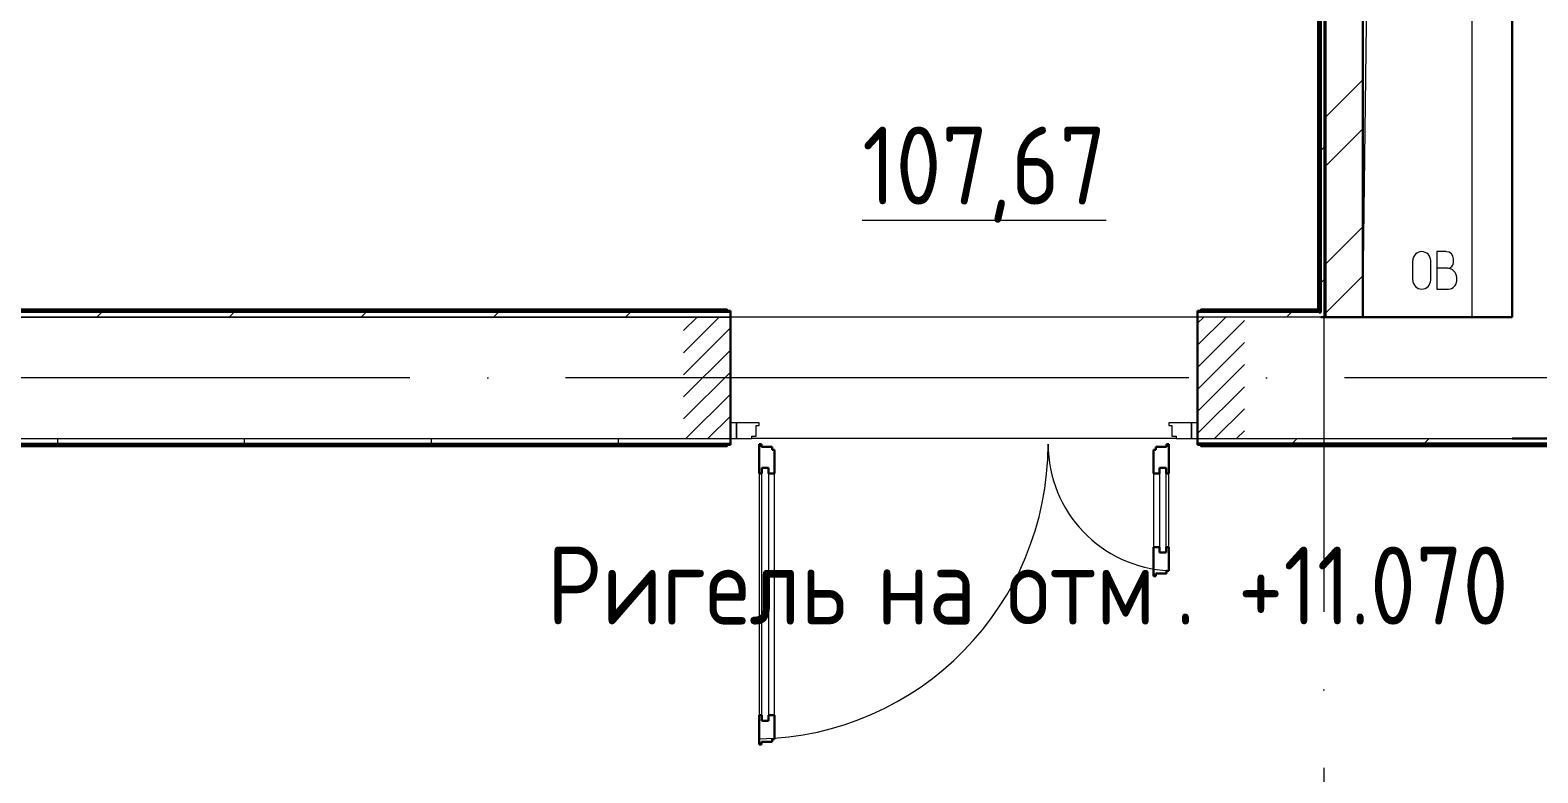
# Model space of a CAD drawing. Header units: millimetres. Extents: x -88595 to 880822, y -1054509 to -148035.
# Drawn here: x 422911 to 427750, y -275519 to -273136 of the extents above; entities that cross this region are included whole.
import ezdxf

# ---------------------------------------------------------------- set-up
doc = ezdxf.new("R2010")
doc.units = ezdxf.units.MM
doc.linetypes.add('ADSK_Линия сетки', pattern=[25, 20, -2.5, 0, -2.5])
doc.linetypes.add('ADSK_Штриховая_ш2 п1_5', pattern=[4.5, 3, -1.5])
for name, color, linetype, lineweight in [('Аннотация', 7, 'Continuous', 20), ('Двери', 7, 'Continuous', 9), ('Марки помещений', 7, 'Continuous', 20), ('Оборудование', 7, 'Continuous', 18), ('Ограждение', 7, 'Continuous', 9), ('Оси', 7, 'Continuous', 9), ('Перекрытие', 7, 'Continuous', 18), ('Стены внутренние', 7, 'Continuous', 18), ('Стены наружные', 7, 'Continuous', 18), ('Стены штриховка', 7, 'Continuous', 9)]:
    doc.layers.add(name, color=color, linetype=linetype, lineweight=lineweight)
doc.layers.add('Двери открывание', color=7, linetype='Continuous', lineweight=9, true_color=0xc0c0c0)
doc.styles.add('GOST Common_2', font='GOST_Common.ttf', dxfattribs={"width": 0.9, "height": 350})

# ---------------------------------------------------------------- blocks, each defined once
blk = doc.blocks.new('3 этаж')
at = {"layer": 'Двери', "lineweight": 18, "true_color": 0xff0000}
h = blk.add_hatch(dxfattribs=at)
h.set_pattern_fill('FP_3', color=1, angle=180, style=0, pattern_type=2)
h.set_pattern_definition([(225, (437913.9, 652173.86), (35.3553, -35.3553), [])])
h.paths.add_polyline_path([(438688.9, 651978.9), (438688.9, 652368.9), (438538.9, 652368.9), (438538.9, 651978.9)])
h.paths.add_polyline_path([(437038.9, 652368.9), (436888.9, 652368.9), (436888.9, 651978.9), (437038.9, 651978.9), (437038.9, 652260.8)])
at = {"lineweight": 18}
for p, q in [((439418.9, 658038.9), (439418.9, 652368.9)), ((439068.9, 652368.9), (439143.3, 657971.6)), ((439337.1, 652578.7), (439307.1, 652578.7)), ((439307.1, 652578.7), (439307.1, 652458.7)), ((439229.6, 652487.4), (439229.6, 652550)), ((439287, 652487.4), (439287, 652550)), ((439340.5, 652525.3), (439307.1, 652525.3)), ((439360.5, 652545.3), (439360.5, 652555.3)), ((439370.5, 652485.3), (439370.5, 652495.3)), ((439307.1, 652458.7), (439343.8, 652458.7))]:
    blk.add_line(p, q, dxfattribs=at)
for centre, radius, start, end in [((439258.3, 652550), 28.7, 0, 180), ((439337.1, 652555.3), 23.3, 0, 90), ((439340.5, 652545.3), 20, 270, 0), ((439340.5, 652495.3), 30, 0, 90), ((439258.3, 652487.4), 28.7, 180, 0), ((439343.8, 652485.3), 26.7, 270, 0)]:
    blk.add_arc(centre, radius, start, end, dxfattribs=at)
at = {"layer": 'Двери', "linetype": 'ADSK_Штриховая_ш2 п1_5'}
for p, q in [((437038.9, 652368.9), (436888.9, 652368.9)), ((437038.9, 651978.9), (437038.9, 652368.9)), ((438688.9, 652368.9), (438538.9, 652368.9)), ((438538.9, 652368.9), (438538.9, 651978.9)), ((436888.9, 651978.9), (437038.9, 651978.9)), ((438538.9, 651978.9), (438688.9, 651978.9))]:
    blk.add_line(p, q, dxfattribs=at)
at = {"layer": 'Двери'}
for p, q in [((437038.9, 652028.9), (437038.9, 651978.9)), ((437058.9, 652028.9), (437038.9, 652028.9)), ((437058.9, 651978.9), (437058.9, 652028.9)), ((437130.9, 652028.9), (437058.9, 652028.9)), ((437058.9, 652028.9), (437058.9, 651978.9)), ((437121.9, 651986.9), (437121.9, 652020.9)), ((437121.9, 652020.9), (437130.9, 652020.9)), ((437130.9, 652020.9), (437130.9, 652028.9)), ((438518.9, 652028.9), (438446.9, 652028.9)), ((438446.9, 652028.9), (438446.9, 652020.9)), ((438446.9, 652020.9), (438455.9, 652020.9)), ((438455.9, 652020.9), (438455.9, 651986.9)), ((438538.9, 652028.9), (438518.9, 652028.9)), ((438518.9, 652028.9), (438518.9, 651978.9)), ((438518.9, 651978.9), (438518.9, 652028.9)), ((438538.9, 651978.9), (438538.9, 652028.9)), ((437038.9, 651978.9), (437058.9, 651978.9)), ((437058.9, 651978.9), (437107.9, 651978.9)), ((437107.9, 651978.9), (437107.9, 651986.9)), ((437107.9, 651986.9), (437121.9, 651986.9)), ((438455.9, 651986.9), (438469.9, 651986.9)), ((438469.9, 651986.9), (438469.9, 651978.9)), ((438469.9, 651978.9), (438518.9, 651978.9)), ((438518.9, 651978.9), (438538.9, 651978.9)), ((437130.9, 651866.9), (437130.9, 651090.9)), ((437139.9, 651884.9), (437160.9, 651884.9)), ((437139.9, 651072.9), (437139.9, 651884.9)), ((437160.9, 651884.9), (437160.9, 651072.9)), ((437180.9, 651090.9), (437180.9, 651866.9)), ((438396.9, 651866.9), (438396.9, 651630.9)), ((438416.9, 651884.9), (438416.9, 651612.9)), ((438437.9, 651884.9), (438416.9, 651884.9)), ((438437.9, 651612.9), (438437.9, 651884.9)), ((438446.9, 651630.9), (438446.9, 651866.9)), ((438416.9, 651612.9), (438437.9, 651612.9)), ((437160.9, 651072.9), (437139.9, 651072.9))]:
    blk.add_line(p, q, dxfattribs=at)
at = {"layer": 'Двери', "lineweight": 30}
for p, q in [((437138.9, 651960.9), (437130.9, 651960.9)), ((437130.9, 651960.9), (437130.9, 651866.9)), ((437138.9, 651951.9), (437138.9, 651960.9)), ((437172.9, 651951.9), (437138.9, 651951.9)), ((437172.9, 651942.9), (437172.9, 651951.9)), ((437180.9, 651942.9), (437172.9, 651942.9)), ((437180.9, 651866.9), (437180.9, 651942.9)), ((438404.9, 651942.9), (438396.9, 651942.9)), ((438396.9, 651942.9), (438396.9, 651866.9)), ((438404.9, 651951.9), (438404.9, 651942.9)), ((438438.9, 651951.9), (438404.9, 651951.9)), ((438446.9, 651960.9), (438438.9, 651960.9)), ((438438.9, 651960.9), (438438.9, 651951.9)), ((438446.9, 651866.9), (438446.9, 651960.9)), ((437139.9, 651866.9), (437130.9, 651866.9)), ((437139.9, 651884.9), (437139.9, 651866.9)), ((437160.9, 651884.9), (437139.9, 651884.9)), ((437160.9, 651866.9), (437160.9, 651884.9)), ((437180.9, 651866.9), (437160.9, 651866.9)), ((438396.9, 651866.9), (438416.9, 651866.9)), ((438416.9, 651866.9), (438416.9, 651884.9)), ((438416.9, 651884.9), (438437.9, 651884.9)), ((438437.9, 651884.9), (438437.9, 651866.9)), ((438437.9, 651866.9), (438446.9, 651866.9)), ((438396.9, 651630.9), (438396.9, 651536.9)), ((438396.9, 651630.9), (438416.9, 651630.9)), ((438416.9, 651630.9), (438416.9, 651612.9)), ((438416.9, 651612.9), (438437.9, 651612.9)), ((438437.9, 651630.9), (438446.9, 651630.9)), ((438437.9, 651612.9), (438437.9, 651630.9)), ((438446.9, 651554.9), (438446.9, 651630.9)), ((438438.9, 651545.9), (438438.9, 651554.9)), ((438438.9, 651554.9), (438446.9, 651554.9)), ((438396.9, 651536.9), (438404.9, 651536.9)), ((438404.9, 651536.9), (438404.9, 651545.9)), ((438404.9, 651545.9), (438438.9, 651545.9)), ((437130.9, 651090.9), (437130.9, 650996.9)), ((437139.9, 651090.9), (437130.9, 651090.9)), ((437139.9, 651072.9), (437139.9, 651090.9)), ((437160.9, 651072.9), (437139.9, 651072.9)), ((437160.9, 651090.9), (437160.9, 651072.9)), ((437180.9, 651090.9), (437160.9, 651090.9)), ((437180.9, 651014.9), (437180.9, 651090.9)), ((437130.9, 650996.9), (437138.9, 650996.9)), ((437138.9, 650996.9), (437138.9, 651005.9)), ((437138.9, 651005.9), (437172.9, 651005.9)), ((437172.9, 651005.9), (437172.9, 651014.9)), ((437172.9, 651014.9), (437180.9, 651014.9))]:
    blk.add_line(p, q, dxfattribs=at)
at = {"layer": 'Двери открывание'}
for centre, radius, start, end in [((437112.9, 651960.9), 946, 271.0903, 0), ((438464.9, 651960.9), 406, 180, 267.459)]:
    blk.add_arc(centre, radius, start, end, dxfattribs=at)
at = {"layer": 'Ограждение'}
for p, q in [((438923.9, 658173.9), (438923.9, 652393.9)), ((437028.9, 652393.9), (431348.9, 652393.9)), ((437028.9, 652393.9), (437028.9, 652388.9)), ((438548.9, 652388.9), (438548.9, 652393.9)), ((438923.9, 652393.9), (438548.9, 652393.9)), ((438923.9, 652393.9), (438928.9, 652388.9)), ((425548.9, 651953.9), (437028.9, 651953.9)), ((437028.9, 651958.9), (437028.9, 651953.9)), ((438548.9, 651953.9), (438548.9, 651958.9)), ((438548.9, 651953.9), (440918.9, 651953.9))]:
    blk.add_line(p, q, dxfattribs=at)
at = {"layer": 'Оси', "linetype": 'ADSK_Линия сетки', "ltscale": 100}
for p, q in [((438943.9, 695924.5), (438943.9, 631217.7)), ((466011.2, 652173.9), (389071.6, 652173.9))]:
    blk.add_line(p, q, dxfattribs=at)
at = {"layer": 'Перекрытие', "color": 49, "true_color": 0x464646}
blk.add_line((439418.9, 658038.9), (439418.9, 652368.9), dxfattribs=at)
at = {"layer": 'Стены внутренние', "lineweight": 30}
for p, q in [((439548.9, 658038.9), (439548.9, 652368.9)), ((437038.9, 651978.9), (437038.9, 652368.9)), ((438538.9, 652368.9), (438538.9, 651978.9)), ((438948.9, 652368.9), (438933.9, 652368.9)), ((439548.9, 652368.9), (439068.9, 652368.9))]:
    blk.add_line(p, q, dxfattribs=at)
at = {"layer": 'Стены внутренние'}
for p, q in [((438933.9, 652368.9), (433708.9, 652368.9)), ((433708.9, 651978.9), (437038.9, 651978.9)), ((438469.9, 651978.9), (437107.9, 651978.9)), ((438538.9, 651978.9), (439548.9, 651978.9))]:
    blk.add_line(p, q, dxfattribs=at)
at = {"layer": 'Стены наружные', "lineweight": 30}
for p, q in [((438928.9, 658178.9), (438928.9, 652388.9)), ((438933.9, 658173.9), (438933.9, 652383.9)), ((438948.9, 658158.9), (438948.9, 652368.9)), ((439068.9, 652368.9), (439068.9, 658038.9)), ((437038.9, 652388.9), (425538.9, 652388.9)), ((437038.9, 652368.9), (437038.9, 652388.9)), ((438538.9, 652388.9), (438538.9, 652368.9)), ((438928.9, 652388.9), (438538.9, 652388.9)), ((438933.9, 652383.9), (438928.9, 652383.9)), ((438948.9, 652368.9), (439068.9, 652368.9)), ((425538.9, 651958.9), (437038.9, 651958.9)), ((437038.9, 651958.9), (437038.9, 651978.9)), ((438538.9, 651978.9), (438538.9, 651958.9)), ((438538.9, 651958.9), (440913.9, 651958.9)), ((439938.9, 651978.9), (439548.9, 651978.9))]:
    blk.add_line(p, q, dxfattribs=at)
at = {"layer": 'Стены наружные', "linetype": 'Continuous', "lineweight": 9}
for p, q in [((438928.9, 653251.5), (438933.9, 653256.5)), ((438928.9, 653180.8), (438933.9, 653185.8)), ((438928.9, 653110.1), (438933.9, 653115.1)), ((438948.9, 653009.7), (439068.9, 653129.7)), ((438928.9, 653039.4), (438933.9, 653044.4)), ((438928.9, 652968.6), (438933.9, 652973.6)), ((438948.9, 652852.5), (439068.9, 652972.5)), ((438933.9, 652902.9), (438948.9, 652917.9)), ((438928.9, 652897.9), (438933.9, 652902.9)), ((438928.9, 652827.2), (438933.9, 652832.2)), ((438928.9, 652756.5), (438933.9, 652761.5)), ((438928.9, 652685.8), (438933.9, 652690.8)), ((438928.9, 652615.1), (438933.9, 652620.1)), ((438948.9, 652538.2), (439068.9, 652658.2)), ((438928.9, 652544.4), (438933.9, 652549.4)), ((438928.9, 652473.7), (438933.9, 652478.7)), ((438933.9, 652478.7), (438948.9, 652493.7)), ((438948.9, 652381.1), (439068.9, 652501.1)), ((434808.6, 652383.9), (434813.6, 652388.9)), ((434879.3, 652383.9), (434884.3, 652388.9)), ((434950, 652383.9), (434955, 652388.9)), ((435005.7, 652368.9), (435020.7, 652383.9)), ((435020.7, 652383.9), (435025.7, 652388.9)), ((435091.4, 652383.9), (435096.4, 652388.9)), ((435162.1, 652383.9), (435167.1, 652388.9)), ((435232.8, 652383.9), (435237.8, 652388.9)), ((435303.6, 652383.9), (435308.6, 652388.9)), ((435374.3, 652383.9), (435379.3, 652388.9)), ((435430, 652368.9), (435445, 652383.9)), ((435445, 652383.9), (435450, 652388.9)), ((435515.7, 652383.9), (435520.7, 652388.9)), ((435586.4, 652383.9), (435591.4, 652388.9)), ((435657.1, 652383.9), (435662.1, 652388.9)), ((435727.8, 652383.9), (435732.8, 652388.9)), ((435798.5, 652383.9), (435803.5, 652388.9)), ((435854.2, 652368.9), (435869.2, 652383.9)), ((435869.2, 652383.9), (435874.2, 652388.9)), ((435939.9, 652383.9), (435944.9, 652388.9)), ((436010.7, 652383.9), (436015.7, 652388.9)), ((436081.4, 652383.9), (436086.4, 652388.9)), ((436152.1, 652383.9), (436157.1, 652388.9)), ((436222.8, 652383.9), (436227.8, 652388.9)), ((436278.5, 652368.9), (436293.5, 652383.9)), ((436293.5, 652383.9), (436298.5, 652388.9)), ((436364.2, 652383.9), (436369.2, 652388.9)), ((436434.9, 652383.9), (436439.9, 652388.9)), ((436505.6, 652383.9), (436510.6, 652388.9)), ((436576.3, 652383.9), (436581.3, 652388.9)), ((436647.1, 652383.9), (436652.1, 652388.9)), ((436702.8, 652368.9), (436717.8, 652383.9)), ((436717.8, 652383.9), (436722.8, 652388.9)), ((436788.5, 652383.9), (436793.5, 652388.9)), ((436859.2, 652383.9), (436864.2, 652388.9)), ((436929.9, 652383.9), (436934.9, 652388.9)), ((437000.6, 652383.9), (437005.6, 652388.9)), ((438556.2, 652383.9), (438561.2, 652388.9)), ((438627, 652383.9), (438632, 652388.9)), ((438697.7, 652383.9), (438702.7, 652388.9)), ((438768.4, 652383.9), (438773.4, 652388.9)), ((438824.1, 652368.9), (438839.1, 652383.9)), ((438839.1, 652383.9), (438844.1, 652388.9)), ((438909.8, 652383.9), (438914.8, 652388.9)), ((438928.9, 652403), (438933.9, 652408)), ((434807.8, 651958.9), (434812.8, 651963.9)), ((434878.6, 651958.9), (434883.6, 651963.9)), ((434879.9, 651963.9), (434879.9, 651978.9)), ((434949.3, 651958.9), (434954.3, 651963.9)), ((435020, 651958.9), (435025, 651963.9)), ((435090.7, 651958.9), (435095.7, 651963.9)), ((435161.4, 651958.9), (435166.4, 651963.9)), ((435232.1, 651958.9), (435237.1, 651963.9)), ((435302.8, 651958.9), (435307.8, 651963.9)), ((435373.5, 651958.9), (435378.5, 651963.9)), ((435444.2, 651958.9), (435449.2, 651963.9)), ((435479.9, 651963.9), (435479.9, 651978.9)), ((435514.9, 651958.9), (435519.9, 651963.9)), ((435585.7, 651958.9), (435590.7, 651963.9)), ((435656.4, 651958.9), (435661.4, 651963.9)), ((435727.1, 651958.9), (435732.1, 651963.9)), ((435797.8, 651958.9), (435802.8, 651963.9)), ((435868.5, 651958.9), (435873.5, 651963.9)), ((435939.2, 651958.9), (435944.2, 651963.9)), ((436009.9, 651958.9), (436014.9, 651963.9)), ((436079.9, 651963.9), (436079.9, 651978.9)), ((436080.6, 651958.9), (436085.6, 651963.9)), ((436151.3, 651958.9), (436156.3, 651963.9)), ((436222.1, 651958.9), (436227.1, 651963.9)), ((436292.8, 651958.9), (436297.8, 651963.9)), ((436363.5, 651958.9), (436368.5, 651963.9)), ((436434.2, 651958.9), (436439.2, 651963.9)), ((436504.9, 651958.9), (436509.9, 651963.9)), ((436575.6, 651958.9), (436580.6, 651963.9)), ((436646.3, 651958.9), (436651.3, 651963.9)), ((436679.9, 651963.9), (436679.9, 651978.9)), ((436717, 651958.9), (436722, 651963.9)), ((436787.7, 651958.9), (436792.7, 651963.9)), ((436858.5, 651958.9), (436863.5, 651963.9)), ((436929.2, 651958.9), (436934.2, 651963.9)), ((436999.9, 651958.9), (437004.9, 651963.9)), ((438555.5, 651958.9), (438560.5, 651963.9)), ((438626.2, 651958.9), (438631.2, 651963.9)), ((438696.9, 651958.9), (438701.9, 651963.9)), ((438767.6, 651958.9), (438772.6, 651963.9)), ((438838.4, 651958.9), (438843.4, 651963.9)), ((438843.4, 651963.9), (438858.4, 651978.9)), ((438909.1, 651958.9), (438914.1, 651963.9)), ((438979.8, 651958.9), (438984.8, 651963.9)), ((439050.5, 651958.9), (439055.5, 651963.9)), ((439121.2, 651958.9), (439126.2, 651963.9)), ((439191.9, 651958.9), (439196.9, 651963.9)), ((439262.6, 651958.9), (439267.6, 651963.9)), ((439267.6, 651963.9), (439282.6, 651978.9)), ((439333.3, 651958.9), (439338.3, 651963.9)), ((439404, 651958.9), (439409, 651963.9)), ((439474.7, 651958.9), (439479.7, 651963.9)), ((439545.5, 651958.9), (439550.5, 651963.9)), ((439616.2, 651958.9), (439621.2, 651963.9))]:
    blk.add_line(p, q, dxfattribs=at)
at = {"layer": 'Стены наружные'}
blk.add_line((433708.9, 652368.9), (437038.9, 652368.9), dxfattribs=at)
at = {"layer": 'Стены штриховка'}
for p, q in [((437038.9, 652383.9), (425538.9, 652383.9)), ((438928.9, 652383.9), (438538.9, 652383.9)), ((425538.9, 651963.9), (437038.9, 651963.9)), ((440908.9, 651963.9), (438538.9, 651963.9))]:
    blk.add_line(p, q, dxfattribs=at)
at = {"layer": 'Аннотация', "style": 'GOST Common_2', "width": 0.9}
for s, p in [('. +11.070 (h', (438468.3, 651382.2)), ('Ригель', (436450.2, 651382.2)), ('на', (437509.8, 651382.2)), ('отм', (437926.5, 651382.2))]:
    blk.add_text(s, height=250, dxfattribs=at).set_placement(p)
at = {"layer": 'Марки помещений', "style": 'GOST Common_2', "width": 0.9}
blk.add_text('%%U107,67', height=250, dxfattribs=at).set_placement((437462.1, 652729.9))

msp = doc.modelspace()

# ---------------------------------------------------------------- block references
at = {"layer": 'Оборудование', "color": 5, "true_color": 0x0000ff}
msp.add_blockref('3 этаж', (-11880.6, -926425.8), dxfattribs=at)

doc.saveas('drawing.dxf')
